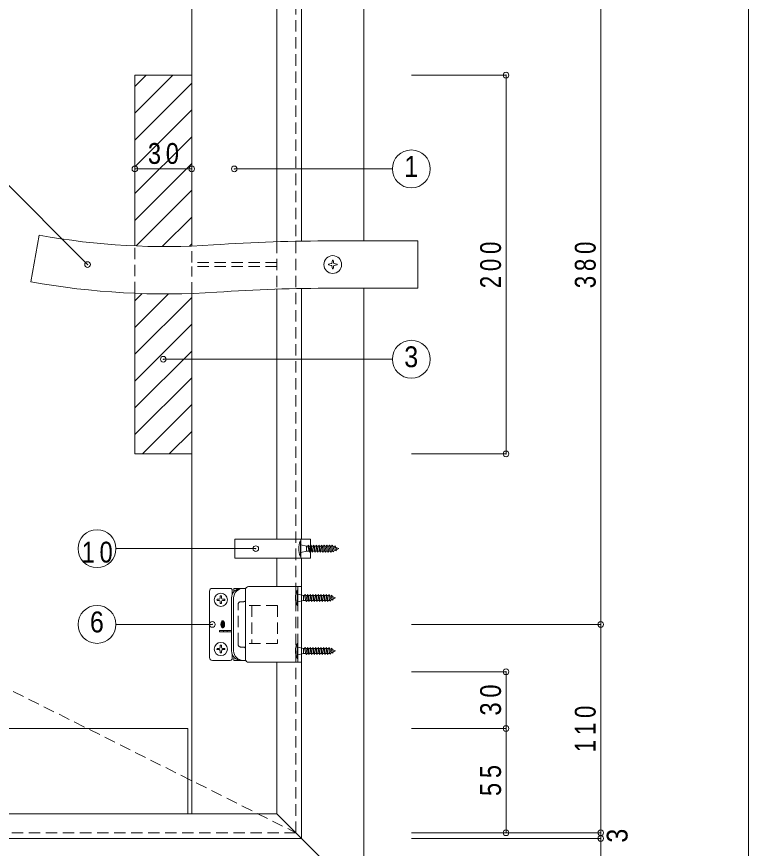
# Model space of a CAD drawing. Units: millimetres at full size, sheet at 1:5. Extents: x -5004 to 1000, y -688 to 1033.
# Drawn here: x 613.5 to 1000, y -222.3 to 216.9 of the extents above; entities that cross this region are included whole.
import ezdxf
from ezdxf.enums import TextEntityAlignment as Align

# ---------------------------------------------------------------- set-up
doc = ezdxf.new("R2010")
doc.units = ezdxf.units.MM
doc.header["$LTSCALE"] = 5
doc.header["$PDMODE"] = 32
doc.header["$PDSIZE"] = 3
doc.linetypes.add('DASHED1', pattern=[1.8, 1.2, -0.6])
for name, color, linetype, lineweight in [('2-0_ＫＢ製品', 2, 'DASHED1', 9), ('2-1_躯体', 3, 'Continuous', 9), ('2-2_ハッチ', 7, 'Continuous', 9), ('2-3_寸法', 4, 'Continuous', 9), ('2-4_引出線字', 4, 'Continuous', 9), ('2-5_文字', 7, 'Continuous', 9), ('2-8_他製品', 7, 'Continuous', 9), ('2-A_ベース', 3, 'Continuous', 9), ('2-B_2-Bﾚｲﾔ', 7, 'Continuous', 9), ('F-0_図面枠', 6, 'Continuous', 9)]:
    doc.layers.add(name, color=color, linetype=linetype, lineweight=lineweight)
doc.styles.add('HGｺﾞｼｯｸM', font='')
doc.styles.get('HGｺﾞｼｯｸM').set_extended_font_data('HGｺﾞｼｯｸM')

msp = doc.modelspace()

# ---------------------------------------------------------------- linework, layer by layer
at = {"layer": '2-0_ＫＢ製品'}
for p, q in [((761, -214), (761, 386)), ((161, 86), (761, -214)), ((161, -214), (761, -214))]:
    msp.add_line(p, q, dxfattribs=at)
at = {"layer": '2-1_躯体'}
for p, q in [((706, 95.756), (706, 376)), ((706, -204), (706, 70.74)), ((218, -159), (704, -159)), ((704, -204), (704, -159))]:
    msp.add_line(p, q, dxfattribs=at)
at = {"layer": '2-1_躯体', "linetype": 'DASHED1'}
for p, q in [((751, 98.031), (751, 73.018)), ((751, 85), (706, 85)), ((706, 70.74), (706, 85))]:
    msp.add_line(p, q, dxfattribs=at)
msp.add_lwpolyline([(751, 87), (706, 87), (706, 95.756)], dxfattribs=at)
at = {"layer": '2-2_ハッチ'}
for p, q in [((676, 165.906), (696.094, 186)), ((676, 180.048), (681.952, 186)), ((676, 151.764), (706, 181.764)), ((676, 137.622), (706, 167.622)), ((676, 123.48), (706, 153.48)), ((676, 109.338), (706, 139.338)), ((676.628, 95.823), (706, 125.196)), ((690.451, 95.504), (706, 111.053)), ((704.803, 95.714), (706, 96.911)), ((676, 66.911), (679.781, 70.693)), ((676, 52.769), (693.734, 70.503)), ((676, 38.627), (706, 68.627)), ((676, 24.485), (706, 54.485)), ((676, 10.343), (706, 40.343)), ((676, -3.799), (706, 26.201)), ((679.942, -14), (706, 12.058)), ((694.084, -14), (706, -2.084))]:
    msp.add_line(p, q, dxfattribs=at)
at = {"layer": '2-3_寸法'}
for p, q in [((922, 276), (922, -104)), ((872, 186), (822, 186)), ((872, 186), (872, -14)), ((676, 136.5), (706, 136.5)), ((872, -14), (822, -14)), ((922, -104), (822, -104)), ((922, -104), (922, -214)), ((872, -129), (822, -129)), ((872, -159), (872, -129)), ((872, -159), (822, -159)), ((872, -214), (872, -159)), ((872, -214), (822, -214)), ((922, -214), (872, -214)), ((922, -214), (922, -217)), ((922, -217), (822, -217)), ((922, -217), (922, -250))]:
    msp.add_line(p, q, dxfattribs=at)
for p in [(872, 186), (676, 136.5), (706, 136.5), (872, -14), (922, -104), (872, -129), (872, -159), (872, -214), (922, -214), (922, -217)]:
    msp.add_point(p, dxfattribs=at)
at = {"layer": '2-4_引出線字'}
for p, q in [((651, 86), (583.071, 153.929)), ((812, 136.5), (728.5, 136.5)), ((691, 36), (812, 36)), ((739.85, -64), (666, -64)), ((716.9, -104), (666, -104))]:
    msp.add_line(p, q, dxfattribs=at)
for centre in [(822, 136.5), (822, 36), (656, -64), (656, -104)]:
    msp.add_circle(centre, 10, dxfattribs=at)
for p in [(728.5, 136.5), (651, 86), (691, 36), (739.85, -64), (716.9, -104)]:
    msp.add_point(p, dxfattribs=at)
at = {"layer": '2-5_文字'}
for p, q in [((625.5, 101.5), (621.036, 76.902)), ((780.5, 98.5), (825.5, 98.5)), ((825.5, 73.5), (825.5, 98.5)), ((780.295, 88.25), (780.705, 88.25)), ((778.25, 86.205), (778.25, 85.795)), ((780.025, 86.66), (779.84, 86.475)), ((779.84, 85.525), (780.025, 85.34)), ((780.295, 83.75), (780.705, 83.75)), ((781.16, 86.475), (780.975, 86.66)), ((780.975, 85.34), (781.16, 85.525)), ((782.75, 86.205), (782.75, 85.795)), ((780.5, 73.5), (825.5, 73.5))]:
    msp.add_line(p, q, dxfattribs=at)
msp.add_circle((780.5, 86), 4.7, dxfattribs=at)
for centre, radius, start, end in [((692.167, 468.87), 373.37, 259.71447, 273.89029), ((780.5, -830.093), 928.593, 90, 93.89029), ((788.727, 86), 8.727, 165.06041, 175.66052), ((772.273, 86), 8.727, 4.33948, 14.93959), ((780.5, 77.773), 8.727, 94.33948, 104.93959), ((780.5, 94.227), 8.727, 255.06041, 265.66052), ((788.727, 86), 8.727, 184.33948, 194.93959), ((772.273, 86), 8.727, 345.06041, 355.66052), ((780.5, 77.773), 8.727, 75.06041, 85.66052), ((780.5, 94.227), 8.727, 274.33948, 284.93959), ((692.167, 468.87), 398.37, 259.71447, 273.89029), ((780.5, -830.093), 903.593, 90, 93.89029)]:
    msp.add_arc(centre, radius, start, end, dxfattribs=at)
at = {"layer": '2-8_他製品'}
for p, q in [((676, 186), (706, 186)), ((676, 95.85), (676, 186)), ((706, 95.756), (706, 186)), ((676, -14), (676, 70.828)), ((706, -14), (706, 70.74)), ((676, -14), (706, -14)), ((768.7, -59), (728.7, -59)), ((763.7, -69), (763.7, -59)), ((768.7, -69), (768.7, -59)), ((715.4, -86.5), (715.4, -121.5)), ((726.4, -85), (716.9, -85)), ((727.4, -86), (727.4, -88.116)), ((734.5, -85), (728.3, -85)), ((728.3, -85), (728.3, -86.672)), ((734.5, -85), (734.5, -123)), ((734.5, -85.5), (734.5, -89.3)), ((734.5, -85.5), (734.5, -91)), ((736, -84), (764, -84)), ((764, -124), (764, -84)), ((727.031, -90), (727.031, -118)), ((728.163, -90), (728.163, -118)), ((734.5, -122.5), (734.5, -117)), ((727.4, -119.884), (727.4, -122)), ((728.3, -121.328), (728.3, -123)), ((734.5, -122.5), (734.5, -118.7)), ((726.4, -123), (716.9, -123)), ((734.5, -123), (728.3, -123)), ((736, -124), (764, -124))]:
    msp.add_line(p, q, dxfattribs=at)
at = {"layer": '2-8_他製品', "linetype": 'DASHED1'}
for p, q in [((676, 70.828), (676, 95.85)), ((762, -124), (762, -84)), ((732, -92), (733.5, -92)), ((730.5, -114.5), (730.5, -93.5)), ((751.4, -94), (734.5, -94)), ((737.8, -94), (737.8, -114)), ((751.4, -94), (751.4, -114)), ((751.4, -114), (734.5, -114)), ((732, -116), (733.5, -116))]:
    msp.add_line(p, q, dxfattribs=at)
at = {"layer": '2-8_他製品', "lineweight": 18}
for p, q in [((720.475, -90.669), (719.374, -90.688)), ((720.475, -91.331), (719.374, -91.312)), ((720.475, -90.669), (720.88, -90.48)), ((720.475, -91.331), (720.88, -91.52)), ((721.069, -90.075), (720.88, -90.48)), ((721.069, -91.925), (720.88, -91.52)), ((721.069, -90.075), (721.088, -88.974)), ((721.069, -91.925), (721.088, -93.026)), ((721.731, -90.075), (721.712, -88.974)), ((721.731, -91.925), (721.712, -93.026)), ((721.731, -90.075), (721.92, -90.48)), ((721.731, -91.925), (721.92, -91.52)), ((722.325, -90.669), (721.92, -90.48)), ((722.325, -91.331), (721.92, -91.52)), ((722.325, -90.669), (723.426, -90.688)), ((722.325, -91.331), (723.426, -91.312)), ((723.175, -103.889), (721.625, -103.889)), ((723.175, -104.111), (721.625, -104.111)), ((723.157, -103.667), (721.643, -103.667)), ((723.131, -104.333), (721.669, -104.333)), ((721.709, -103.444), (722.134, -103.444)), ((723.131, -104.777), (721.739, -104.777)), ((721.773, -104.556), (722.4, -104.556)), ((722.977, -103.222), (721.823, -103.222)), ((722.948, -103), (721.852, -103)), ((722.4, -105.111), (721.867, -105.111)), ((721.984, -105.335), (722.921, -105.586)), ((721.99, -102.778), (722.81, -102.778)), ((723.01, -102.556), (722.052, -102.556)), ((722.4, -103.889), (722.4, -103.667)), ((722.4, -104.556), (722.4, -104.445)), ((723.026, -105), (722.511, -105)), ((722.511, -105.222), (722.986, -105.222)), ((722.667, -103.444), (723.091, -103.444)), ((722.667, -104.556), (723.027, -104.556)), ((727.031, -107.3), (720.714, -107.3)), ((720.714, -107.3), (720.714, -108)), ((727.031, -108), (720.714, -108)), ((722.4, -105.906), (722.4, -105.446)), ((722.714, -107.3), (722.714, -108)), ((724.676, -107.4), (724.676, -107.9)), ((720.475, -116.669), (719.374, -116.688)), ((720.475, -117.331), (719.374, -117.312)), ((720.475, -116.669), (720.88, -116.48)), ((720.475, -117.331), (720.88, -117.52)), ((721.069, -116.075), (720.88, -116.48)), ((721.069, -117.925), (720.88, -117.52)), ((721.069, -116.075), (721.088, -114.974)), ((721.069, -117.925), (721.088, -119.026)), ((721.731, -116.075), (721.712, -114.974)), ((721.731, -117.925), (721.712, -119.026)), ((721.731, -116.075), (721.92, -116.48)), ((721.731, -117.925), (721.92, -117.52)), ((722.325, -116.669), (721.92, -116.48)), ((722.325, -117.331), (721.92, -117.52)), ((722.325, -116.669), (723.426, -116.688)), ((722.325, -117.331), (723.426, -117.312))]:
    msp.add_line(p, q, dxfattribs=at)
at = {"layer": '2-8_他製品'}
msp.add_lwpolyline([(768.7, -69), (728.7, -69), (728.7, -59)], dxfattribs=at)
at = {"layer": '2-8_他製品', "lineweight": 18}
for centre in [(721.4, -91), (721.4, -117)]:
    msp.add_circle(centre, 3.5, dxfattribs=at)
at = {"layer": '2-8_他製品'}
for centre, radius, start, end in [((716.9, -86.5), 1.5, 89.99999, 180), ((726.4, -86), 1, 0, 90), ((732.031, -90), 5, 89.99999, 180), ((733.163, -90), 5, 89.99999, 180), ((736, -85.5), 1.5, 90, 180), ((732.031, -118), 5, 180, 270), ((733.163, -118), 5, 180, 270), ((716.9, -121.5), 1.5, 180, 270), ((726.4, -122), 1, 270, 0), ((736, -122.5), 1.5, 180, 270)]:
    msp.add_arc(centre, radius, start, end, dxfattribs=at)
at = {"layer": '2-8_他製品', "lineweight": 18}
for centre, radius, start, end in [((721.4, -91), 2.05, 171.25694, 188.74306), ((721.4, -91), 2.05, 81.25694, 98.74306), ((721.4, -91), 2.05, 351.25694, 8.74306), ((721.4, -91), 2.05, 261.25694, 278.74306), ((724.266, -104), 2.866, 144.462, 215.538), ((724.266, -104), 2.644, 187.793, 190.104), ((721.669, -104.356), 0.0222, 90, 187.793), ((721.773, -104.445), 0.111, 190.104, 270), ((724.266, -104), 2.644, 164.794, 167.271), ((721.709, -103.422), 0.0222, 167.271, 270), ((724.266, -104), 2.644, 164.742, 164.794), ((721.823, -103.333), 0.111, 90, 164.742), ((721.852, -102.978), 0.0222, 157.056, 270), ((724.266, -104), 2.644, 153.986, 157.056), ((721.99, -102.889), 0.111, 90, 153.986), ((722.4, -102.667), 0.573, 90, 144.462), ((722.511, -105.111), 0.111, 90, 270), ((722.4, -102.667), 0.573, 35.5377, 76.5374), ((722.81, -102.889), 0.111, 26.0144, 90), ((720.534, -104), 2.866, 324.462, 35.5377), ((720.534, -104), 2.644, 22.944, 26.0144), ((722.948, -102.978), 0.0222, 270, 22.944), ((722.977, -103.333), 0.111, 15.2575, 90), ((723.027, -104.445), 0.111, 270, 349.896), ((720.534, -104), 2.644, 13.2681, 15.2575), ((723.091, -103.422), 0.0222, 270, 12.7289), ((720.534, -104), 2.644, 12.7289, 13.2681), ((723.131, -104.356), 0.0222, 352.207, 90), ((720.534, -104), 2.644, 349.896, 352.207), ((722.4, -105.333), 0.573, 215.538, 225.699), ((722.4, -105.333), 0.573, 242.25, 324.462), ((721.4, -117), 2.05, 171.25694, 188.74306), ((721.4, -117), 2.05, 81.25694, 98.74306), ((721.4, -117), 2.05, 351.25694, 8.74306), ((721.4, -117), 2.05, 261.25694, 278.74306)]:
    msp.add_arc(centre, radius, start, end, dxfattribs=at)
at = {"layer": '2-8_他製品', "linetype": 'DASHED1'}
for centre, radius, start, end in [((732, -93.5), 1.5, 90, 180), ((733.5, -91), 1, 270, 0), ((732, -114.5), 1.5, 180, 270), ((733.5, -117), 1, 0, 90)]:
    msp.add_arc(centre, radius, start, end, dxfattribs=at)
at = {"layer": '2-A_ベース'}
for p, q in [((797, 422), (797, 98.5)), ((751, 98.031), (751, 231)), ((764, 98.353), (764, 231)), ((751, -59), (751, 73.018)), ((764, -59), (764, 73.349)), ((797, 73.5), (797, -250)), ((751, -84), (751, -69)), ((764, -217), (764, -69)), ((751, -204), (751, -124)), ((171, -204), (751, -204)), ((797, -250), (751, -204)), ((158, -217), (764, -217))]:
    msp.add_line(p, q, dxfattribs=at)
at = {"layer": '2-B_2-Bﾚｲﾔ'}
for p, q in [((763.4, -60), (763.7, -60)), ((763.4, -60), (763.4, -68)), ((763.7, -60), (763.7, -68)), ((763.7, -62), (766.7, -62.7)), ((766.7, -65.3), (763.7, -66)), ((766.7, -62.7), (767.293, -62.7)), ((766.7, -62.7), (766.7, -65.3)), ((766.7, -65.3), (767.993, -65.3)), ((767.899, -62.7), (768.693, -62.7)), ((768.599, -65.3), (769.393, -65.3)), ((769.299, -62.7), (770.093, -62.7)), ((769.999, -65.3), (770.793, -65.3)), ((770.699, -62.7), (771.493, -62.7)), ((771.399, -65.3), (772.193, -65.3)), ((772.099, -62.7), (772.893, -62.7)), ((772.799, -65.3), (773.593, -65.3)), ((773.499, -62.7), (774.293, -62.7)), ((774.199, -65.3), (774.993, -65.3)), ((774.899, -62.7), (775.693, -62.7)), ((775.599, -65.3), (776.393, -65.3)), ((776.299, -62.7), (777.093, -62.7)), ((776.999, -65.3), (777.793, -65.3)), ((777.699, -62.7), (778.493, -62.7)), ((778.399, -65.3), (779.193, -65.3)), ((779.099, -62.7), (779.893, -62.7)), ((779.799, -65.3), (780.593, -65.3)), ((780.499, -62.7), (781.411, -63.052)), ((781.31, -64.99), (781.911, -64.741)), ((763.4, -68), (763.7, -68)), ((761.7, -86), (762, -86)), ((761.7, -86), (761.7, -94)), ((762, -86), (762, -94)), ((762, -88), (765, -88.7)), ((765, -91.3), (762, -92)), ((765, -88.7), (765.593, -88.7)), ((765, -88.7), (765, -91.3)), ((765, -91.3), (766.293, -91.3)), ((766.199, -88.7), (766.993, -88.7)), ((766.899, -91.3), (767.693, -91.3)), ((767.599, -88.7), (768.393, -88.7)), ((768.299, -91.3), (769.093, -91.3)), ((768.999, -88.7), (769.793, -88.7)), ((769.699, -91.3), (770.493, -91.3)), ((770.399, -88.7), (771.193, -88.7)), ((771.099, -91.3), (771.893, -91.3)), ((771.799, -88.7), (772.593, -88.7)), ((772.499, -91.3), (773.293, -91.3)), ((773.199, -88.7), (773.993, -88.7)), ((773.899, -91.3), (774.693, -91.3)), ((774.599, -88.7), (775.393, -88.7)), ((775.299, -91.3), (776.093, -91.3)), ((775.999, -88.7), (776.793, -88.7)), ((776.699, -91.3), (777.493, -91.3)), ((777.399, -88.7), (778.193, -88.7)), ((778.099, -91.3), (778.893, -91.3)), ((778.799, -88.7), (779.711, -89.052)), ((779.61, -90.99), (780.211, -90.741)), ((761.7, -94), (762, -94)), ((761.7, -114), (762, -114)), ((761.7, -114), (761.7, -122)), ((762, -114), (762, -122)), ((762, -116), (765, -116.7)), ((765, -116.7), (765.593, -116.7)), ((765, -116.7), (765, -119.3)), ((766.199, -116.7), (766.993, -116.7)), ((767.599, -116.7), (768.393, -116.7)), ((768.999, -116.7), (769.793, -116.7)), ((770.399, -116.7), (771.193, -116.7)), ((771.799, -116.7), (772.593, -116.7)), ((773.199, -116.7), (773.993, -116.7)), ((774.599, -116.7), (775.393, -116.7)), ((775.999, -116.7), (776.793, -116.7)), ((777.399, -116.7), (778.193, -116.7)), ((778.799, -116.7), (779.711, -117.052)), ((761.7, -122), (762, -122)), ((765, -119.3), (762, -120)), ((765, -119.3), (766.293, -119.3)), ((766.899, -119.3), (767.693, -119.3)), ((768.299, -119.3), (769.093, -119.3)), ((769.699, -119.3), (770.493, -119.3)), ((771.099, -119.3), (771.893, -119.3)), ((772.499, -119.3), (773.293, -119.3)), ((773.899, -119.3), (774.693, -119.3)), ((775.299, -119.3), (776.093, -119.3)), ((776.699, -119.3), (777.493, -119.3)), ((778.099, -119.3), (778.893, -119.3)), ((779.61, -118.99), (780.211, -118.741))]:
    msp.add_line(p, q, dxfattribs=at)
for points in [[(767.993, -65.3), (767.293, -62.7), (767.596, -62.175), (767.899, -62.7), (768.599, -65.3), (768.296, -65.825)], [(769.393, -65.3), (768.693, -62.7), (768.996, -62.175), (769.299, -62.7), (769.999, -65.3), (769.696, -65.825)], [(770.793, -65.3), (770.093, -62.7), (770.396, -62.175), (770.699, -62.7), (771.399, -65.3), (771.096, -65.825)], [(772.193, -65.3), (771.493, -62.7), (771.796, -62.175), (772.099, -62.7), (772.799, -65.3), (772.496, -65.825)], [(773.593, -65.3), (772.893, -62.7), (773.196, -62.175), (773.499, -62.7), (774.199, -65.3), (773.896, -65.825)], [(774.993, -65.3), (774.293, -62.7), (774.596, -62.175), (774.899, -62.7), (775.599, -65.3), (775.296, -65.825)], [(776.393, -65.3), (775.693, -62.7), (775.996, -62.175), (776.299, -62.7), (776.999, -65.3), (776.696, -65.825)], [(777.793, -65.3), (777.093, -62.7), (777.396, -62.175), (777.699, -62.7), (778.399, -65.3), (778.096, -65.825)], [(779.193, -65.3), (778.493, -62.7), (778.796, -62.175), (779.099, -62.7), (779.799, -65.3), (779.496, -65.825)], [(780.499, -62.7), (781.31, -64.99), (780.879, -65.737), (780.593, -65.3), (779.893, -62.7), (780.196, -62.175)], [(781.676, -62.593), (782.107, -63.34), (782.607, -64.453), (782.176, -65.2), (781.911, -64.741), (781.411, -63.052)], [(766.293, -91.3), (765.593, -88.7), (765.896, -88.175), (766.199, -88.7), (766.899, -91.3), (766.596, -91.825)], [(767.693, -91.3), (766.993, -88.7), (767.296, -88.175), (767.599, -88.7), (768.299, -91.3), (767.996, -91.825)], [(769.093, -91.3), (768.393, -88.7), (768.696, -88.175), (768.999, -88.7), (769.699, -91.3), (769.396, -91.825)], [(770.493, -91.3), (769.793, -88.7), (770.096, -88.175), (770.399, -88.7), (771.099, -91.3), (770.796, -91.825)], [(771.893, -91.3), (771.193, -88.7), (771.496, -88.175), (771.799, -88.7), (772.499, -91.3), (772.196, -91.825)], [(773.293, -91.3), (772.593, -88.7), (772.896, -88.175), (773.199, -88.7), (773.899, -91.3), (773.596, -91.825)], [(774.693, -91.3), (773.993, -88.7), (774.296, -88.175), (774.599, -88.7), (775.299, -91.3), (774.996, -91.825)], [(776.093, -91.3), (775.393, -88.7), (775.696, -88.175), (775.999, -88.7), (776.699, -91.3), (776.396, -91.825)], [(777.493, -91.3), (776.793, -88.7), (777.096, -88.175), (777.399, -88.7), (778.099, -91.3), (777.796, -91.825)], [(778.799, -88.7), (779.61, -90.99), (779.179, -91.737), (778.893, -91.3), (778.193, -88.7), (778.496, -88.175)], [(779.976, -88.593), (780.407, -89.34), (780.907, -90.453), (780.476, -91.2), (780.211, -90.741), (779.711, -89.052)], [(766.293, -119.3), (765.593, -116.7), (765.896, -116.175), (766.199, -116.7), (766.899, -119.3), (766.596, -119.825)], [(767.693, -119.3), (766.993, -116.7), (767.296, -116.175), (767.599, -116.7), (768.299, -119.3), (767.996, -119.825)], [(769.093, -119.3), (768.393, -116.7), (768.696, -116.175), (768.999, -116.7), (769.699, -119.3), (769.396, -119.825)], [(770.493, -119.3), (769.793, -116.7), (770.096, -116.175), (770.399, -116.7), (771.099, -119.3), (770.796, -119.825)], [(771.893, -119.3), (771.193, -116.7), (771.496, -116.175), (771.799, -116.7), (772.499, -119.3), (772.196, -119.825)], [(773.293, -119.3), (772.593, -116.7), (772.896, -116.175), (773.199, -116.7), (773.899, -119.3), (773.596, -119.825)], [(774.693, -119.3), (773.993, -116.7), (774.296, -116.175), (774.599, -116.7), (775.299, -119.3), (774.996, -119.825)], [(776.093, -119.3), (775.393, -116.7), (775.696, -116.175), (775.999, -116.7), (776.699, -119.3), (776.396, -119.825)], [(777.493, -119.3), (776.793, -116.7), (777.096, -116.175), (777.399, -116.7), (778.099, -119.3), (777.796, -119.825)], [(778.799, -116.7), (779.61, -118.99), (779.179, -119.737), (778.893, -119.3), (778.193, -116.7), (778.496, -116.175)], [(779.976, -116.593), (780.407, -117.34), (780.907, -118.453), (780.476, -119.2), (780.211, -118.741), (779.711, -117.052)]]:
    msp.add_lwpolyline(points, close=True, dxfattribs=at)
for points in [[(782.107, -63.34), (783.7, -64), (782.607, -64.453)], [(780.407, -89.34), (782, -90), (780.907, -90.453)], [(780.407, -117.34), (782, -118), (780.907, -118.453)]]:
    msp.add_lwpolyline(points, dxfattribs=at)
for centre in [(771.839, -64), (770.139, -90), (770.139, -118)]:
    msp.add_arc(centre, 9.339, 154.63876, 205.36124, dxfattribs=at)
at = {"layer": 'F-0_図面枠'}
msp.add_line((1000, -687.5), (1000, 687.5), dxfattribs=at)

# ---------------------------------------------------------------- texts
at = {"layer": '2-3_寸法', "color": 7, "style": 'HGｺﾞｼｯｸM', "width": 0.9}
msp.add_text('3', height=11, rotation=90, dxfattribs=at).set_placement((939.5, -219.25), align=Align.BOTTOM_LEFT)
at = {"layer": '2-3_寸法', "color": 7, "insert": (682.875, 139), "char_height": 11, "attachment_point": 7, "style": 'HGｺﾞｼｯｸM'}
msp.add_mtext('\\T1.36;\\W0.85;30', dxfattribs=at)
at = {"layer": '2-3_寸法', "color": 7, "char_height": 11, "attachment_point": 7, "rotation": 90, "style": 'HGｺﾞｼｯｸM'}
for s, insert in [('\\T1.38;\\W0.8;200', (869.5, 73.5)), ('\\T1.38;\\W0.8;380', (919.5, 73.5)), ('\\T1.36;\\W0.85;30', (869.5, -152.125)), ('\\T1.38;\\W0.8;110', (919.5, -171.5)), ('\\T1.36;\\W0.85;55', (869.5, -194.625))]:
    msp.add_mtext(s, dxfattribs=dict(at, insert=insert))
at = {"layer": '2-5_文字', "style": 'HGｺﾞｼｯｸM', "width": 0.9}
for s, p in [('1', (818.25, 129)), ('3', (818.25, 28.5)), ('6', (652.25, -111.5))]:
    msp.add_text(s, height=11, dxfattribs=at).set_placement(p, align=Align.BOTTOM_LEFT)
at = {"layer": '2-5_文字', "insert": (647.875, -71.5), "char_height": 11, "attachment_point": 7, "style": 'HGｺﾞｼｯｸM'}
msp.add_mtext('\\T1.36;\\W0.85;10', dxfattribs=at)

doc.saveas('drawing.dxf')
